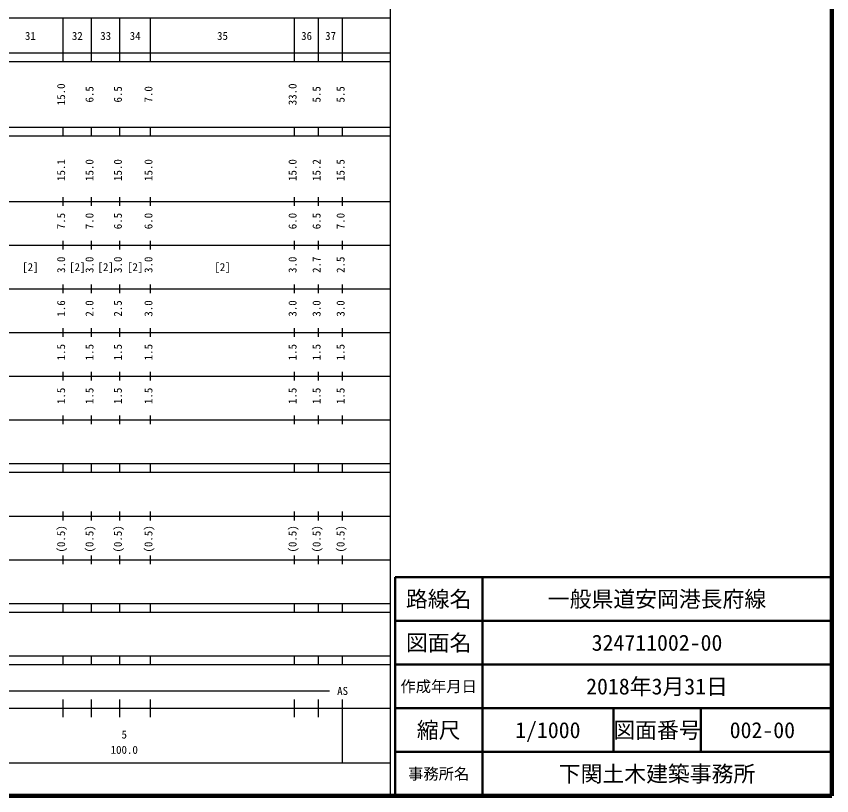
# Model space of a CAD drawing. Units: millimetres on the paper, enlarged 1000 times. Extents: x 40000 to 680000, y 20000 to 380000.
# Drawn here: x 493281 to 680000, y 20000 to 198357 of the extents above; entities that cross this region are included whole.
import ezdxf
from ezdxf.enums import TextEntityAlignment as Align

# ---------------------------------------------------------------- set-up
doc = ezdxf.new("R2010")
doc.units = ezdxf.units.MM
doc.header["$LTSCALE"] = 1000
for name, color, linetype, lineweight in [('M-TTL', 2, 'Continuous', 140), ('M-TTL-BAND', 7, 'Continuous', 25), ('M-TTL-FRAM', 2, 'Continuous', 50), ('M-TTL-LINE', 7, 'Continuous', 50)]:
    doc.layers.add(name, color=color, linetype=linetype, lineweight=lineweight)
doc.layers.add('M-TTL-TXT', color=7, linetype='Continuous')
doc.styles.add('ＭＳ ゴシック', font='')
doc.styles.get('ＭＳ ゴシック').set_extended_font_data('MS Gothic')

msp = doc.modelspace()

# ---------------------------------------------------------------- linework, layer by layer
at = {"layer": 'M-TTL'}
for p, q in [((680000, 20000), (680000, 380000)), ((40000, 20000), (680000, 20000))]:
    msp.add_line(p, q, dxfattribs=at)
at = {"layer": 'M-TTL-BAND'}
for p, q in [((579000, 20000), (579000, 370000)), ((68000, 198000), (579000, 198000)), ((504000, 188000), (504000, 198000)), ((510500, 188000), (510500, 198000)), ((517000, 188000), (517000, 198000)), ((524000, 188000), (524000, 198000)), ((557000, 188000), (557000, 198000)), ((562500, 188000), (562500, 198000)), ((568000, 188000), (568000, 198000)), ((40000, 190000), (579000, 190000)), ((40000, 188000), (579000, 188000)), ((40000, 173000), (579000, 173000)), ((504000, 171000), (504000, 173000)), ((510500, 171000), (510500, 173000)), ((517000, 171000), (517000, 173000)), ((524000, 171000), (524000, 173000)), ((557000, 171000), (557000, 173000)), ((562500, 171000), (562500, 173000)), ((568000, 171000), (568000, 173000)), ((40000, 171000), (579000, 171000)), ((504000, 155000), (504000, 157000)), ((510500, 155000), (510500, 157000)), ((517000, 155000), (517000, 157000)), ((524000, 155000), (524000, 157000)), ((557000, 155000), (557000, 157000)), ((562500, 155000), (562500, 157000)), ((568000, 155000), (568000, 157000)), ((40000, 156000), (579000, 156000)), ((46000, 146000), (579000, 146000)), ((504000, 145000), (504000, 147000)), ((510500, 145000), (510500, 147000)), ((517000, 145000), (517000, 147000)), ((524000, 145000), (524000, 147000)), ((557000, 145000), (557000, 147000)), ((562500, 145000), (562500, 147000)), ((568000, 145000), (568000, 147000)), ((504000, 135000), (504000, 137000)), ((510500, 135000), (510500, 137000)), ((517000, 135000), (517000, 137000)), ((524000, 135000), (524000, 137000)), ((557000, 135000), (557000, 137000)), ((562500, 135000), (562500, 137000)), ((568000, 135000), (568000, 137000)), ((52000, 136000), (579000, 136000)), ((504000, 125000), (504000, 127000)), ((510500, 125000), (510500, 127000)), ((517000, 125000), (517000, 127000)), ((524000, 125000), (524000, 127000)), ((557000, 125000), (557000, 127000)), ((562500, 125000), (562500, 127000)), ((568000, 125000), (568000, 127000)), ((46000, 126000), (579000, 126000)), ((52000, 116000), (579000, 116000)), ((504000, 115000), (504000, 117000)), ((510500, 115000), (510500, 117000)), ((517000, 115000), (517000, 117000)), ((524000, 115000), (524000, 117000)), ((557000, 115000), (557000, 117000)), ((562500, 115000), (562500, 117000)), ((568000, 115000), (568000, 117000)), ((504000, 105000), (504000, 107000)), ((510500, 105000), (510500, 107000)), ((517000, 105000), (517000, 107000)), ((524000, 105000), (524000, 107000)), ((557000, 105000), (557000, 107000)), ((562500, 105000), (562500, 107000)), ((568000, 105000), (568000, 107000)), ((46000, 106000), (579000, 106000)), ((40000, 96000), (579000, 96000)), ((504000, 94000), (504000, 96000)), ((510500, 94000), (510500, 96000)), ((517000, 94000), (517000, 96000)), ((524000, 94000), (524000, 96000)), ((557000, 94000), (557000, 96000)), ((562500, 94000), (562500, 96000)), ((568000, 94000), (568000, 96000)), ((40000, 94000), (579000, 94000)), ((504000, 83000), (504000, 85000)), ((510500, 83000), (510500, 85000)), ((517000, 83000), (517000, 85000)), ((524000, 83000), (524000, 85000)), ((557000, 83000), (557000, 85000)), ((562500, 83000), (562500, 85000)), ((568000, 83000), (568000, 85000)), ((49000, 84000), (579000, 84000)), ((504000, 73000), (504000, 75000)), ((510500, 73000), (510500, 75000)), ((517000, 73000), (517000, 75000)), ((524000, 73000), (524000, 75000)), ((557000, 73000), (557000, 75000)), ((562500, 73000), (562500, 75000)), ((568000, 73000), (568000, 75000)), ((40000, 74000), (579000, 74000)), ((40000, 64000), (579000, 64000)), ((504000, 62000), (504000, 64000)), ((510500, 62000), (510500, 64000)), ((517000, 62000), (517000, 64000)), ((524000, 62000), (524000, 64000)), ((557000, 62000), (557000, 64000)), ((562500, 62000), (562500, 64000)), ((568000, 62000), (568000, 64000)), ((40000, 62000), (579000, 62000)), ((40000, 52000), (579000, 52000)), ((504000, 50000), (504000, 52000)), ((510500, 50000), (510500, 52000)), ((517000, 50000), (517000, 52000)), ((524000, 50000), (524000, 52000)), ((557000, 50000), (557000, 52000)), ((562500, 50000), (562500, 52000)), ((568000, 50000), (568000, 52000)), ((40000, 50000), (579000, 50000)), ((71000, 44000), (565000, 44000)), ((504000, 38000), (504000, 42000)), ((510500, 38000), (510500, 42000)), ((517000, 38000), (517000, 42000)), ((524000, 38000), (524000, 42000)), ((557000, 38000), (557000, 42000)), ((562500, 38000), (562500, 42000)), ((568000, 27500), (568000, 42000)), ((40000, 40000), (579000, 40000)), ((68000, 27500), (579000, 27500))]:
    msp.add_line(p, q, dxfattribs=at)
at = {"layer": 'M-TTL-FRAM'}
for p, q in [((680000, 70000), (580000, 70000)), ((580000, 70000), (580000, 20000))]:
    msp.add_line(p, q, dxfattribs=at)
at = {"layer": 'M-TTL-LINE'}
for p, q in [((600000, 70000), (600000, 20000)), ((680000, 60000), (580000, 60000)), ((680000, 50000), (580000, 50000)), ((680000, 40000), (580000, 40000)), ((630000, 40000), (630000, 30000)), ((650000, 40000), (650000, 30000)), ((680000, 30000), (580000, 30000))]:
    msp.add_line(p, q, dxfattribs=at)

# ---------------------------------------------------------------- texts
at = {"layer": 'M-TTL-BAND', "style": 'ＭＳ ゴシック'}
for s, p in [('31', (496500, 192405)), ('32', (507250, 192405)), ('33', (513750, 192405)), ('34', (520500, 192405)), ('35', (540500, 192405)), ('36', (559750, 192405)), ('37', (565250, 192405)), ('[2]', (496500, 139500)), ('[2]', (507250, 139500)), ('[2]', (513750, 139500)), ('[2]', (520500, 139500)), ('[2]', (540500, 139500)), ('AS', (568000, 42500)), ('5', (518000, 32523)), ('100.0', (518000, 29033))]:
    msp.add_text(s, height=1833, dxfattribs=at).set_placement(p, align=Align.BOTTOM_CENTER)
for s, p in [('15.0', (505000, 180500)), ('6.5', (511500, 180500)), ('6.5', (518000, 180500)), ('7.0', (525000, 180500)), ('33.0', (558000, 180500)), ('5.5', (563500, 180500)), ('5.5', (569000, 180500)), ('15.1', (505000, 163174)), ('15.0', (511500, 163174)), ('15.0', (518000, 163174)), ('15.0', (525000, 163174)), ('15.0', (558000, 163174)), ('15.2', (563500, 163174)), ('15.5', (569000, 163174)), ('7.5', (505000, 151500)), ('7.0', (511500, 151500)), ('6.5', (518000, 151500)), ('6.0', (525000, 151500)), ('6.0', (558000, 151500)), ('6.5', (563500, 151500)), ('7.0', (569000, 151500)), ('3.0', (505000, 141500)), ('3.0', (511500, 141500)), ('3.0', (518000, 141500)), ('3.0', (525000, 141500)), ('3.0', (558000, 141500)), ('2.7', (563500, 141500)), ('2.5', (569000, 141500)), ('1.6', (505000, 131500)), ('2.0', (511500, 131500)), ('2.5', (518000, 131500)), ('3.0', (525000, 131500)), ('3.0', (558000, 131500)), ('3.0', (563500, 131500)), ('3.0', (569000, 131500)), ('1.5', (505000, 121500)), ('1.5', (511500, 121500)), ('1.5', (518000, 121500)), ('1.5', (525000, 121500)), ('1.5', (558000, 121500)), ('1.5', (563500, 121500)), ('1.5', (569000, 121500)), ('1.5', (505000, 111500)), ('1.5', (511500, 111500)), ('1.5', (518000, 111500)), ('1.5', (525000, 111500)), ('1.5', (558000, 111500)), ('1.5', (563500, 111500)), ('1.5', (569000, 111500)), ('(0.5)', (505000, 78764)), ('(0.5)', (511500, 78764)), ('(0.5)', (518000, 78764)), ('(0.5)', (525000, 78764)), ('(0.5)', (558000, 78764)), ('(0.5)', (563500, 78764)), ('(0.5)', (569000, 78764))]:
    msp.add_text(s, height=1833, rotation=90, dxfattribs=at).set_placement(p, align=Align.BOTTOM_CENTER)
at = {"layer": 'M-TTL-TXT', "style": 'ＭＳ ゴシック'}
for s, height, p in [('路線名', 3666, (590000, 65000)), ('路線名', 3666, (590000, 65000)), ('一般県道安岡港長府線', 3666, (640000, 65000)), ('図面名', 3666, (590000, 55000)), ('図面名', 3666, (590000, 55000)), ('324711002-00', 3666, (640000, 55000)), ('2018年3月31日', 3666, (640000, 45000)), ('作成年月日', 2566, (590000, 45000)), ('作成年月日', 2566, (590000, 45000)), ('縮尺', 3666, (590000, 35000)), ('縮尺', 3666, (590000, 35000)), ('1/1000', 3666, (615000, 35000)), ('図面番号', 3666, (640000, 35000)), ('図面番号', 3666, (640000, 35000)), ('002-00', 3666, (664125, 35000)), ('事務所名', 2566, (590000, 25000)), ('事務所名', 2566, (590000, 25000)), ('下関土木建築事務所', 3666, (640000, 25000))]:
    msp.add_text(s, height=height, dxfattribs=at).set_placement(p, align=Align.MIDDLE_CENTER)

doc.saveas('drawing.dxf')
